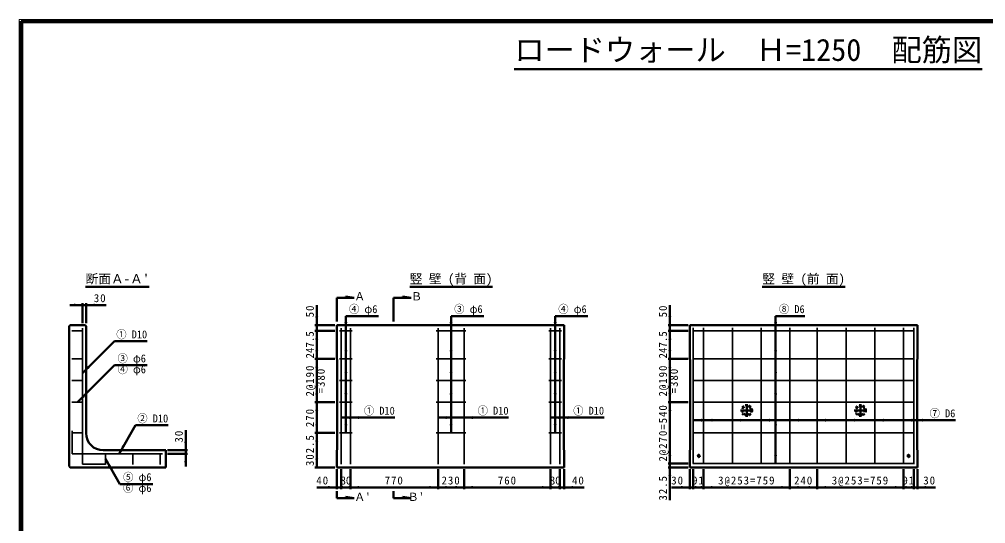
# Model space of a CAD drawing. Units: millimetres, scale not verified. Extents: x 100 to 4105, y 100 to 2870.
# Drawn here: x 100 to 2755, y 1485 to 2870 of the extents above; entities that cross this region are included whole.
import ezdxf
from ezdxf.enums import TextEntityAlignment as Align

# ---------------------------------------------------------------- set-up
doc = ezdxf.new("R2010")
doc.units = ezdxf.units.MM
doc.header["$LTSCALE"] = 5
doc.linetypes.add('USER1', pattern=[2.2, 1, -1.2])
doc.linetypes.add('USER2', pattern=[13.4, 10, -1.2, 1, -1.2])
doc.layers.add('V-nasSTD', color=7, linetype='Continuous', lineweight=50)
doc.styles.add('ＭＳ ゴシック', font='')
doc.styles.get('ＭＳ ゴシック').set_extended_font_data('MS Gothic')

msp = doc.modelspace()

# ---------------------------------------------------------------- hatches: boundary and pattern name
at = {"layer": 'V-nasSTD'}
for points in [[(249.999, 2085.274), (249.999, 2081.274), (273.999, 2085.274), (249.999, 2089.274)], [(307.374, 2085.274), (307.374, 2081.274), (283.374, 2085.274), (307.374, 2089.274)], [(917.124, 2054.274), (921.124, 2054.274), (917.124, 2030.274), (913.124, 2054.274)], [(1887.124, 2054.274), (1891.124, 2054.274), (1887.124, 2030.274), (1883.124, 2054.274)], [(997.124, 2038.649), (1001.124, 2038.649), (997.124, 2014.649), (993.124, 2038.649)], [(1286.186, 2038.649), (1290.186, 2038.649), (1286.186, 2014.649), (1282.186, 2038.649)], [(1572.124, 2038.649), (1576.124, 2038.649), (1572.124, 2014.649), (1568.124, 2038.649)], [(2177.592, 2038.649), (2181.592, 2038.649), (2177.592, 2014.649), (2173.592, 2038.649)], [(917.124, 1990.649), (913.124, 1990.649), (917.124, 2014.649), (921.124, 1990.649)], [(1887.124, 1990.649), (1883.124, 1990.649), (1887.124, 2014.649), (1891.124, 1990.649)], [(917.124, 1961.305), (921.124, 1961.305), (917.124, 1937.305), (913.124, 1961.305)], [(997.124, 1961.305), (1001.124, 1961.305), (997.124, 1937.305), (993.124, 1961.305)], [(1286.186, 1961.305), (1290.186, 1961.305), (1286.186, 1937.305), (1282.186, 1961.305)], [(1572.124, 1961.305), (1576.124, 1961.305), (1572.124, 1937.305), (1568.124, 1961.305)], [(1887.124, 1961.305), (1891.124, 1961.305), (1887.124, 1937.305), (1883.124, 1961.305)], [(2177.592, 1961.305), (2181.592, 1961.305), (2177.592, 1937.305), (2173.592, 1961.305)], [(290.969, 1915.604), (293.798, 1912.775), (273.999, 1898.633), (288.141, 1918.432)], [(917.124, 1913.305), (913.124, 1913.305), (917.124, 1937.305), (921.124, 1913.305)], [(1887.124, 1913.305), (1883.124, 1913.305), (1887.124, 1937.305), (1891.124, 1913.305)], [(997.124, 1901.93), (1001.124, 1901.93), (997.124, 1877.93), (993.124, 1901.93)], [(1286.186, 1901.93), (1290.186, 1901.93), (1286.186, 1877.93), (1282.186, 1901.93)], [(1572.124, 1901.93), (1576.124, 1901.93), (1572.124, 1877.93), (1568.124, 1901.93)], [(2177.592, 1901.93), (2181.592, 1901.93), (2177.592, 1877.93), (2173.592, 1901.93)], [(276.907, 1835.526), (279.735, 1832.697), (259.936, 1818.555), (274.078, 1838.354)], [(917.124, 1842.555), (921.124, 1842.555), (917.124, 1818.555), (913.124, 1842.555)], [(997.124, 1842.555), (1001.124, 1842.555), (997.124, 1818.555), (993.124, 1842.555)], [(1286.186, 1842.555), (1290.186, 1842.555), (1286.186, 1818.555), (1282.186, 1842.555)], [(1572.124, 1842.555), (1576.124, 1842.555), (1572.124, 1818.555), (1568.124, 1842.555)], [(1887.124, 1842.555), (1891.124, 1842.555), (1887.124, 1818.555), (1883.124, 1842.555)], [(2177.592, 1842.555), (2181.592, 1842.555), (2177.592, 1818.555), (2173.592, 1842.555)], [(917.124, 1794.555), (913.124, 1794.555), (917.124, 1818.555), (921.124, 1794.555)], [(1887.124, 1794.555), (1883.124, 1794.555), (1887.124, 1818.555), (1891.124, 1794.555)], [(1008.624, 1776.368), (1008.624, 1772.368), (984.624, 1776.368), (1008.624, 1780.368)], [(1033.624, 1776.368), (1033.624, 1772.368), (1009.624, 1776.368), (1033.624, 1780.368)], [(1274.249, 1776.368), (1274.249, 1772.368), (1250.249, 1776.368), (1274.249, 1780.368)], [(1346.124, 1776.368), (1346.124, 1772.368), (1322.124, 1776.368), (1346.124, 1780.368)], [(1583.624, 1776.368), (1583.624, 1772.368), (1559.624, 1776.368), (1583.624, 1780.368)], [(1608.624, 1776.368), (1608.624, 1772.368), (1584.624, 1776.368), (1608.624, 1780.368)], [(917.124, 1758.18), (921.124, 1758.18), (917.124, 1734.18), (913.124, 1758.18)], [(997.124, 1758.18), (1001.124, 1758.18), (997.124, 1734.18), (993.124, 1758.18)], [(1286.186, 1758.18), (1290.186, 1758.18), (1286.186, 1734.18), (1282.186, 1758.18)], [(1572.124, 1758.18), (1576.124, 1758.18), (1572.124, 1734.18), (1568.124, 1758.18)], [(1975.499, 1769.18), (1975.499, 1773.18), (1951.499, 1769.18), (1975.499, 1765.18)], [(2003.936, 1769.18), (2003.936, 1773.18), (1979.936, 1769.18), (2003.936, 1765.18)], [(2082.999, 1769.18), (2082.999, 1773.18), (2058.999, 1769.18), (2082.999, 1765.18)], [(2162.061, 1769.18), (2162.061, 1773.18), (2138.061, 1769.18), (2162.061, 1765.18)], [(2177.592, 1758.18), (2181.592, 1758.18), (2177.592, 1734.18), (2173.592, 1758.18)], [(2241.124, 1769.18), (2241.124, 1773.18), (2217.124, 1769.18), (2241.124, 1765.18)], [(2316.124, 1769.18), (2316.124, 1773.18), (2292.124, 1769.18), (2316.124, 1765.18)], [(2395.186, 1769.18), (2395.186, 1773.18), (2371.186, 1769.18), (2395.186, 1765.18)], [(2474.249, 1769.18), (2474.249, 1773.18), (2450.249, 1769.18), (2474.249, 1765.18)], [(2553.311, 1769.18), (2553.311, 1773.18), (2529.311, 1769.18), (2553.311, 1765.18)], [(2581.749, 1769.18), (2581.749, 1773.18), (2557.749, 1769.18), (2581.749, 1765.18)], [(917.124, 1710.18), (913.124, 1710.18), (917.124, 1734.18), (921.124, 1710.18)], [(385.999, 1697.934), (389.463, 1695.934), (373.999, 1677.149), (382.534, 1699.934)], [(557.124, 1710.524), (561.124, 1710.524), (557.124, 1686.524), (553.124, 1710.524)], [(557.124, 1653.149), (561.124, 1653.149), (557.124, 1677.149), (553.124, 1653.149)], [(1887.124, 1673.805), (1891.124, 1673.805), (1887.124, 1649.805), (1883.124, 1673.805)], [(2177.592, 1673.805), (2181.592, 1673.805), (2177.592, 1649.805), (2173.592, 1673.805)], [(348.499, 1642.302), (351.963, 1644.302), (336.499, 1663.086), (345.034, 1640.302)], [(917.124, 1663.649), (921.124, 1663.649), (917.124, 1639.649), (913.124, 1663.649)], [(1887.124, 1615.649), (1891.124, 1615.649), (1887.124, 1639.649), (1883.124, 1615.649)], [(948.124, 1584.649), (948.124, 1580.649), (972.124, 1584.649), (948.124, 1588.649)], [(1008.624, 1584.649), (1008.624, 1588.649), (984.624, 1584.649), (1008.624, 1580.649)], [(985.624, 1584.649), (985.624, 1580.649), (1009.624, 1584.649), (985.624, 1588.649)], [(1033.624, 1584.649), (1033.624, 1588.649), (1009.624, 1584.649), (1033.624, 1580.649)], [(1226.249, 1584.649), (1226.249, 1580.649), (1250.249, 1584.649), (1226.249, 1588.649)], [(1274.249, 1584.649), (1274.249, 1580.649), (1250.249, 1584.649), (1274.249, 1588.649)], [(1298.124, 1584.649), (1298.124, 1588.649), (1322.124, 1584.649), (1298.124, 1580.649)], [(1346.124, 1584.649), (1346.124, 1580.649), (1322.124, 1584.649), (1346.124, 1588.649)], [(1535.624, 1584.649), (1535.624, 1588.649), (1559.624, 1584.649), (1535.624, 1580.649)], [(1583.624, 1584.649), (1583.624, 1580.649), (1559.624, 1584.649), (1583.624, 1588.649)], [(1560.624, 1584.649), (1560.624, 1588.649), (1584.624, 1584.649), (1560.624, 1580.649)], [(1621.124, 1584.649), (1621.124, 1580.649), (1597.124, 1584.649), (1621.124, 1588.649)], [(1918.124, 1584.649), (1918.124, 1580.649), (1942.124, 1584.649), (1918.124, 1588.649)], [(1975.499, 1584.649), (1975.499, 1588.649), (1951.499, 1584.649), (1975.499, 1580.649)], [(1955.936, 1584.649), (1955.936, 1580.649), (1979.936, 1584.649), (1955.936, 1588.649)], [(2003.936, 1584.649), (2003.936, 1588.649), (1979.936, 1584.649), (2003.936, 1580.649)], [(2193.124, 1584.649), (2193.124, 1580.649), (2217.124, 1584.649), (2193.124, 1588.649)], [(2241.124, 1584.649), (2241.124, 1580.649), (2217.124, 1584.649), (2241.124, 1588.649)], [(2268.124, 1584.649), (2268.124, 1588.649), (2292.124, 1584.649), (2268.124, 1580.649)], [(2316.124, 1584.649), (2316.124, 1580.649), (2292.124, 1584.649), (2316.124, 1588.649)], [(2505.311, 1584.649), (2505.311, 1588.649), (2529.311, 1584.649), (2505.311, 1580.649)], [(2553.311, 1584.649), (2553.311, 1580.649), (2529.311, 1584.649), (2553.311, 1588.649)], [(2533.749, 1584.649), (2533.749, 1588.649), (2557.749, 1584.649), (2533.749, 1580.649)], [(2591.124, 1584.649), (2591.124, 1580.649), (2567.124, 1584.649), (2591.124, 1588.649)]]:
    msp.add_hatch(color=256, dxfattribs=at).paths.add_polyline_path(points)

# ---------------------------------------------------------------- linework, layer by layer
at = {"layer": 'V-nasSTD', "lineweight": 100}
for p, q in [((105, 2865), (105, 105)), ((4100, 2865), (105, 2865))]:
    msp.add_line(p, q, dxfattribs=at)
at = {"layer": 'V-nasSTD'}
for p, q in [((1459.684, 2733.596), (2745.316, 2733.596)), ((281.811, 2135.274), (456.811, 2135.274)), ((1172.436, 2135.274), (1399.936, 2135.274)), ((2140.874, 2135.274), (2368.374, 2135.274)), ((972.124, 2105.274), (972.124, 2040.274)), ((997.124, 2105.274), (972.124, 2105.274)), ((997.124, 2105.274), (997.124, 2109.114)), ((997.124, 2109.114), (1020.164, 2105.274)), ((997.124, 2105.274), (1020.164, 2105.274)), ((1153.374, 2105.274), (1128.374, 2105.274)), ((1128.374, 2105.116), (1128.374, 2040.116)), ((1153.374, 2105.274), (1153.374, 2109.114)), ((1153.374, 2109.114), (1176.414, 2105.274)), ((1153.374, 2105.274), (1176.414, 2105.274)), ((273.999, 2085.274), (238.999, 2085.274)), ((273.999, 2090.274), (273.999, 2035.274)), ((283.374, 2085.274), (273.999, 2085.274)), ((283.374, 2090.274), (283.374, 2035.274)), ((283.374, 2085.274), (338.374, 2085.274)), ((917.124, 2030.274), (917.124, 2085.274)), ((1887.124, 2030.274), (1887.124, 2085.274)), ((997.124, 1734.18), (997.124, 2055.274)), ((997.124, 2055.274), (1087.124, 2055.274)), ((1286.186, 1734.18), (1286.186, 2055.274)), ((1286.186, 2055.274), (1376.186, 2055.274)), ((1572.124, 1734.18), (1572.124, 2055.274)), ((1572.124, 2055.274), (1662.124, 2055.274)), ((2177.592, 1649.805), (2177.592, 2055.274)), ((2177.592, 2055.274), (2257.592, 2055.274)), ((239.311, 2030.274), (236.499, 2027.461)), ((236.499, 2027.461), (236.499, 1642.461)), ((280.561, 2030.274), (239.311, 2030.274)), ((280.561, 2030.274), (283.374, 2027.461)), ((283.374, 2027.461), (283.374, 1733.399)), ((912.124, 2030.274), (967.124, 2030.274)), ((917.124, 2014.649), (917.124, 2030.274)), ((1597.124, 2030.274), (972.124, 2030.274)), ((972.124, 2030.274), (972.124, 1936.524)), ((1597.124, 2030.274), (1597.124, 1936.524)), ((1882.124, 2030.274), (1937.124, 2030.274)), ((1887.124, 2014.649), (1887.124, 2030.274)), ((2567.124, 2030.274), (1942.124, 2030.274)), ((1942.124, 2030.274), (1942.124, 1936.524)), ((2567.124, 2030.274), (2567.124, 1936.524)), ((967.124, 2014.649), (912.124, 2014.649)), ((917.124, 1937.305), (917.124, 2014.649)), ((1937.124, 2014.649), (1882.124, 2014.649)), ((1887.124, 1937.305), (1887.124, 2014.649)), ((361.24, 1985.875), (273.999, 1898.633)), ((361.24, 1985.875), (451.24, 1985.875)), ((361.24, 1919.859), (259.936, 1818.555)), ((361.24, 1919.859), (451.24, 1919.859)), ((967.124, 1937.305), (912.124, 1937.305)), ((917.124, 1818.555), (917.124, 1937.305)), ((972.124, 1936.524), (972.905, 1935.743)), ((972.905, 1687.305), (972.905, 1935.743)), ((1597.124, 1936.524), (1596.342, 1935.743)), ((1596.342, 1687.305), (1596.342, 1935.743)), ((1937.124, 1937.305), (1882.124, 1937.305)), ((1887.124, 1818.555), (1887.124, 1937.305)), ((1942.124, 1936.524), (1942.905, 1935.743)), ((1942.905, 1687.305), (1942.905, 1935.743)), ((2567.124, 1936.524), (2566.342, 1935.743)), ((2566.342, 1687.305), (2566.342, 1935.743)), ((967.124, 1818.555), (912.124, 1818.555)), ((917.124, 1734.18), (917.124, 1818.555)), ((1937.124, 1818.555), (1882.124, 1818.555)), ((1887.124, 1649.805), (1887.124, 1818.555)), ((418.999, 1755.091), (373.999, 1677.149)), ((418.999, 1755.091), (508.999, 1755.091)), ((1131.499, 1776.368), (984.624, 1776.368)), ((1443.999, 1776.368), (1250.249, 1776.368)), ((1706.499, 1776.368), (1559.624, 1776.368)), ((2671.499, 1769.18), (1951.499, 1769.18)), ((557.124, 1686.524), (557.124, 1741.524)), ((967.124, 1734.18), (912.124, 1734.18)), ((917.124, 1639.649), (917.124, 1734.18)), ((330.249, 1686.524), (502.124, 1686.524)), ((502.124, 1639.649), (502.124, 1686.524)), ((562.124, 1686.524), (507.124, 1686.524)), ((562.124, 1677.149), (507.124, 1677.149)), ((557.124, 1677.149), (557.124, 1686.524)), ((557.124, 1677.149), (557.124, 1642.149)), ((972.124, 1686.524), (972.905, 1687.305)), ((972.124, 1686.524), (972.124, 1639.649)), ((1597.124, 1686.524), (1596.342, 1687.305)), ((1597.124, 1639.649), (1597.124, 1686.524)), ((1942.124, 1686.524), (1942.905, 1687.305)), ((1942.124, 1686.524), (1942.124, 1639.649)), ((2567.124, 1686.524), (2566.342, 1687.305)), ((2567.124, 1639.649), (2567.124, 1686.524)), ((376.499, 1593.804), (336.499, 1663.086)), ((1937.124, 1649.805), (1882.124, 1649.805)), ((1887.124, 1639.649), (1887.124, 1649.805)), ((236.499, 1642.461), (239.311, 1639.649)), ((239.311, 1639.649), (502.124, 1639.649)), ((967.124, 1639.649), (912.124, 1639.649)), ((972.124, 1639.649), (1597.124, 1639.649)), ((972.124, 1579.649), (972.124, 1634.649)), ((984.624, 1579.649), (984.624, 1634.649)), ((1009.624, 1579.649), (1009.624, 1634.649)), ((1250.249, 1579.649), (1250.249, 1634.649)), ((1322.124, 1579.649), (1322.124, 1634.649)), ((1559.624, 1579.649), (1559.624, 1634.649)), ((1584.624, 1579.649), (1584.624, 1634.649)), ((1597.124, 1579.649), (1597.124, 1634.649)), ((1937.124, 1639.649), (1882.124, 1639.649)), ((1887.124, 1639.649), (1887.124, 1549.649)), ((1942.124, 1639.649), (2567.124, 1639.649)), ((1942.124, 1579.649), (1942.124, 1634.649)), ((1951.499, 1579.649), (1951.499, 1634.649)), ((1979.936, 1579.649), (1979.936, 1634.649)), ((2217.124, 1579.649), (2217.124, 1634.649)), ((2292.124, 1579.649), (2292.124, 1634.649)), ((2529.311, 1579.649), (2529.311, 1634.649)), ((2557.749, 1579.649), (2557.749, 1634.649)), ((2567.124, 1579.649), (2567.124, 1634.649)), ((376.499, 1593.804), (466.499, 1593.804)), ((972.124, 1584.649), (917.124, 1584.649)), ((972.124, 1584.649), (984.624, 1584.649)), ((972.124, 1554.649), (972.124, 1574.649)), ((984.624, 1584.649), (1009.624, 1584.649)), ((1009.624, 1584.649), (1250.249, 1584.649)), ((1128.374, 1554.649), (1128.374, 1574.649)), ((1322.124, 1584.649), (1250.249, 1584.649)), ((1559.624, 1584.649), (1322.124, 1584.649)), ((1584.624, 1584.649), (1559.624, 1584.649)), ((1597.124, 1584.649), (1584.624, 1584.649)), ((1597.124, 1584.649), (1652.124, 1584.649)), ((1942.124, 1584.649), (1892.124, 1584.649)), ((1942.124, 1584.649), (1951.499, 1584.649)), ((1951.499, 1584.649), (1979.936, 1584.649)), ((1979.936, 1584.649), (2217.124, 1584.649)), ((2292.124, 1584.649), (2217.124, 1584.649)), ((2529.311, 1584.649), (2292.124, 1584.649)), ((2557.749, 1584.649), (2529.311, 1584.649)), ((2567.124, 1584.649), (2557.749, 1584.649)), ((2567.124, 1584.649), (2617.124, 1584.649)), ((997.124, 1554.649), (972.124, 1554.649)), ((997.124, 1554.649), (997.124, 1558.489)), ((997.124, 1558.489), (1020.164, 1554.649)), ((997.124, 1554.649), (1020.164, 1554.649)), ((1153.374, 1554.649), (1128.374, 1554.649)), ((1153.374, 1554.649), (1153.374, 1558.489)), ((1153.374, 1558.489), (1176.414, 1554.649)), ((1153.374, 1554.649), (1176.414, 1554.649))]:
    msp.add_line(p, q, dxfattribs=at)
at = {"layer": 'V-nasSTD', "lineweight": 35}
for p, q in [((273.999, 2021.68), (273.999, 1648.243)), ((984.624, 2021.68), (984.624, 1648.243)), ((1009.624, 2021.68), (1009.624, 1648.243)), ((1250.249, 2021.68), (1250.249, 1648.243)), ((1322.124, 2021.68), (1322.124, 1648.243)), ((1559.624, 2021.68), (1559.624, 1648.243)), ((1584.624, 2021.68), (1584.624, 1648.243)), ((1951.499, 1649.805), (1951.499, 2023.243)), ((1979.936, 1649.805), (1979.936, 2023.243)), ((2058.999, 1649.805), (2058.999, 2023.243)), ((2138.061, 1649.805), (2138.061, 2023.243)), ((2217.124, 1649.805), (2217.124, 2023.243)), ((2292.124, 1649.805), (2292.124, 2023.243)), ((2371.186, 1649.805), (2371.186, 2023.243)), ((2450.249, 1649.805), (2450.249, 2023.243)), ((2529.311, 1649.805), (2529.311, 2023.243)), ((2557.749, 1649.805), (2557.749, 2023.243)), ((244.311, 2014.649), (275.561, 2014.649)), ((979.936, 2014.649), (1014.311, 2014.649)), ((1245.561, 2014.649), (1326.811, 2014.649)), ((1554.936, 2014.649), (1589.311, 2014.649)), ((2559.311, 2014.649), (1949.936, 2014.649)), ((244.311, 1937.305), (275.561, 1937.305)), ((979.936, 1937.305), (1014.311, 1937.305)), ((1245.561, 1937.305), (1326.811, 1937.305)), ((1554.936, 1937.305), (1589.311, 1937.305)), ((2559.311, 1937.305), (1949.936, 1937.305)), ((244.311, 1877.93), (275.561, 1877.93)), ((979.936, 1877.93), (1014.311, 1877.93)), ((1245.561, 1877.93), (1326.811, 1877.93)), ((1554.936, 1877.93), (1589.311, 1877.93)), ((2559.311, 1877.93), (1949.936, 1877.93)), ((244.311, 1818.555), (275.561, 1818.555)), ((979.936, 1818.555), (1014.311, 1818.555)), ((1245.561, 1818.555), (1326.811, 1818.555)), ((1554.936, 1818.555), (1589.311, 1818.555)), ((2559.311, 1818.555), (1949.936, 1818.555)), ((244.311, 1734.18), (275.561, 1734.18)), ((245.092, 1739.649), (245.092, 1677.149)), ((979.936, 1734.18), (1014.311, 1734.18)), ((1245.561, 1734.18), (1326.811, 1734.18)), ((1554.936, 1734.18), (1589.311, 1734.18)), ((2559.311, 1734.18), (1949.936, 1734.18)), ((245.092, 1677.149), (493.53, 1677.149)), ((336.499, 1647.461), (336.499, 1678.711)), ((411.499, 1647.461), (411.499, 1678.711)), ((486.499, 1647.461), (486.499, 1678.711)), ((273.999, 1648.243), (336.499, 1648.243)), ((2559.311, 1649.805), (1949.936, 1649.805))]:
    msp.add_line(p, q, dxfattribs=at)
at = {"layer": 'V-nasSTD', "linetype": 'USER2'}
for p, q in [((2098.374, 1813.243), (2098.374, 1778.555)), ((2410.874, 1813.243), (2410.874, 1778.555)), ((2081.03, 1795.899), (2115.717, 1795.899)), ((2393.53, 1795.899), (2428.217, 1795.899)), ((1966.342, 1666.43), (1966.342, 1675.368)), ((2542.905, 1666.43), (2542.905, 1675.368)), ((1961.874, 1670.899), (1970.811, 1670.899)), ((2538.436, 1670.899), (2547.374, 1670.899))]:
    msp.add_line(p, q, dxfattribs=at)
at = {"layer": 'V-nasSTD', "lineweight": 13}
msp.add_lwpolyline([(100, 100), (100, 2870), (4105, 2870), (4105, 100)], close=True, dxfattribs=at)
at = {"layer": 'V-nasSTD', "linetype": 'USER1'}
for centre, radius in [((2098.374, 1795.899), 14.844), ((2098.374, 1795.899), 12.5), ((2098.374, 1795.899), 11.719), ((2410.874, 1795.899), 14.844), ((2410.874, 1795.899), 12.5), ((2410.874, 1795.899), 11.719), ((1966.342, 1670.899), 2.969), ((1966.342, 1670.899), 1.875), ((2542.905, 1670.899), 2.969), ((2542.905, 1670.899), 1.875), ((1966.342, 1670.899), 1.562), ((2542.905, 1670.899), 1.562)]:
    msp.add_circle(centre, radius, dxfattribs=at)
at = {"layer": 'V-nasSTD'}
msp.add_arc((330.249, 1733.399), 46.875, 180, 270, dxfattribs=at)

# ---------------------------------------------------------------- texts
at = {"layer": 'V-nasSTD', "style": 'ＭＳ ゴシック'}
for s, height, p in [('ロードウォール  Ｈ=1250\u3000配筋図', 60.81, (2102.5, 2816.54)), ("断面Ａ-Ａ'", 25.66, (369.311, 2170.274)), ('竪 壁 (背 面)', 25.66, (1286.186, 2170.274)), ('竪 壁 (前 面)', 25.66, (2254.624, 2170.274)), ('Ａ', 21.99, (1035.164, 2120.116)), ('Ｂ', 21.99, (1191.414, 2120.116)), ('80', 21.99, (997.124, 1614.649)), ('80', 21.99, (1572.124, 1614.649)), ("Ａ'", 21.99, (1042.664, 1569.491)), ("Ｂ'", 21.99, (1189.453, 1569.491))]:
    msp.add_text(s, height=height, dxfattribs=at).set_placement(p, align=Align.TOP_CENTER)
at = {"layer": 'V-nasSTD', "style": 'ＭＳ ゴシック', "width": 0.95}
for s, p in [('④ φ6', (1044.647, 2085.082)), ('③ φ6', (1333.71, 2085.082)), ('④ φ6', (1619.647, 2085.082)), ('⑧ D6', (2222.195, 2085.082)), ('① D10', (408.764, 2015.683)), ('③ φ6', (408.764, 1949.667)), ('④ φ6', (408.764, 1919.859)), ('① D10', (1089.022, 1806.176)), ('① D10', (1401.522, 1806.176)), ('① D10', (1664.022, 1806.176)), ('② D10', (466.522, 1784.899)), ('⑦ D6', (2636.102, 1798.988)), ('⑤ φ6', (424.022, 1623.612)), ('⑥ φ6', (424.022, 1593.804))]:
    msp.add_text(s, height=21.85, dxfattribs=at).set_placement(p, align=Align.TOP_CENTER)
at = {"layer": 'V-nasSTD', "style": 'ＭＳ ゴシック'}
for p in [(887.124, 1975.977), (1857.124, 1975.977)]:
    msp.add_text('247.5', height=21.99, rotation=90, dxfattribs=at).set_placement(p, align=Align.TOP_CENTER)
at = {"layer": 'V-nasSTD', "char_height": 21.99, "attachment_point": 2, "style": 'ＭＳ ゴシック'}
for s, insert in [('\\T1.17;30', (322.124, 2115.274)), ('\\T1.17;40', (933.374, 1614.649)), ('\\T1.17;770', (1129.936, 1614.649)), ('\\T1.17;230', (1286.186, 1614.649)), ('\\T1.17;760', (1440.874, 1614.649)), ('\\T1.17;40', (1635.874, 1614.649)), ('\\T1.17;30', (1908.374, 1614.649)), ('\\T1.17;91', (1965.717, 1614.649)), ('\\T1.17;3@253=759', (2098.53, 1614.649)), ('\\T1.17;240', (2254.624, 1614.649)), ('\\T1.17;3@253=759', (2410.717, 1614.649)), ('\\T1.17;91', (2543.53, 1614.649)), ('\\T1.17;30', (2600.874, 1614.649))]:
    msp.add_mtext(s, dxfattribs=dict(at, insert=insert))
at = {"layer": 'V-nasSTD', "char_height": 21.99, "attachment_point": 2, "rotation": 90, "style": 'ＭＳ ゴシック'}
for s, insert in [('\\T1.17;50', (887.124, 2069.024)), ('\\T1.17;50', (1857.124, 2069.024)), ('\\T1.17;2@190', (887.124, 1877.93)), ('\\T1.17;2@190', (1857.124, 1877.93)), ('\\T1.17;=380', (917.124, 1877.93)), ('\\T1.17;=380', (1887.124, 1877.93)), ('\\T1.17;2@270=540', (1857.124, 1734.18)), ('\\T1.17;270', (887.124, 1776.368)), ('\\T1.17;30', (527.124, 1725.274)), ('\\T1.17;302.5', (887.124, 1686.915)), ('\\T1.17;32.5', (1857.124, 1583.399))]:
    msp.add_mtext(s, dxfattribs=dict(at, insert=insert))

doc.saveas('drawing.dxf')
